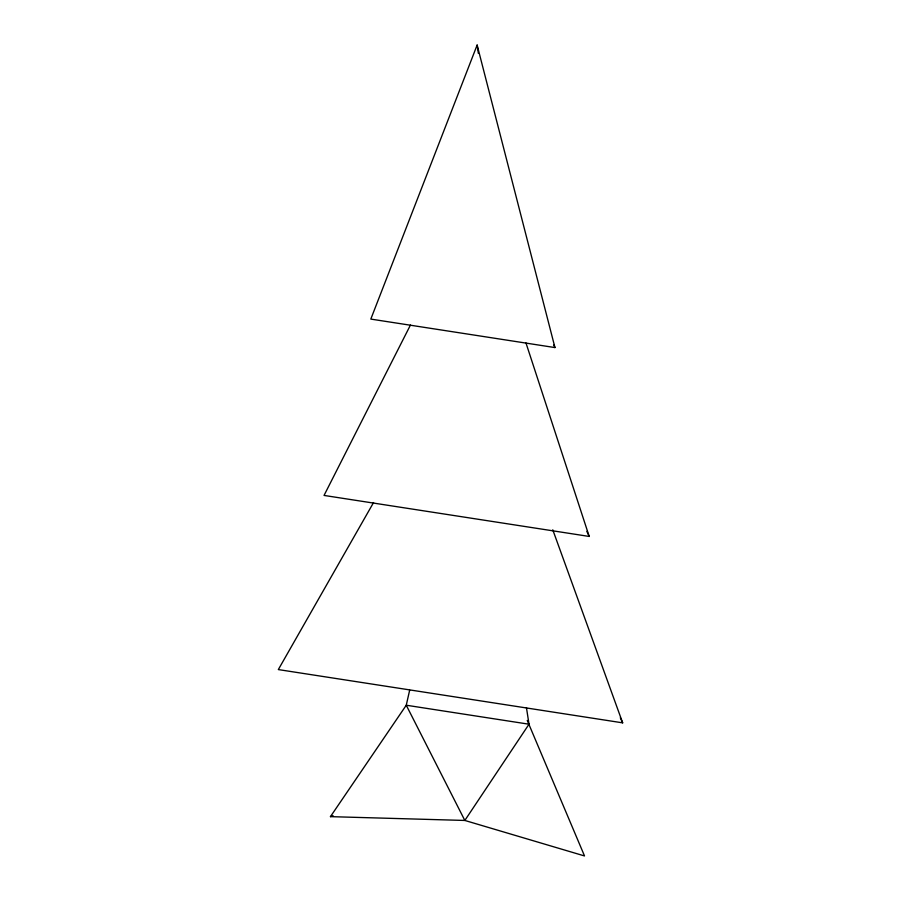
<?xml version="1.0" encoding="UTF-8"?>
<svg xmlns="http://www.w3.org/2000/svg" width="901" height="901" viewBox="0 0 901 901"><rect width="100%" height="100%" fill="white"/><g stroke="black" fill="none" stroke-linecap="round" stroke-linejoin="round"><path stroke-width="1.35" d="M409.662 690.166L406.261 705.224L330.442 816.644L464.837 820.451L584.524 855.95L527.254 720.417M477.136 45.05L370.818 319.089L554.96 347.572L477.136 45.05L478.352 53.396M410.439 325.07L324.045 495.426L589.209 536.444L525.981 342.977M373.555 502.555L278.33 669.578L622.67 722.85L552.775 529.811M529.022 724.213L464.837 820.451L406.261 705.224L529.022 724.213L526.432 707.589M330.442 816.644L333.077 815.664M553.788 345.038L554.96 347.572M586.844 531.342L589.209 536.444M620.305 717.748L622.67 722.85"/></g></svg>
